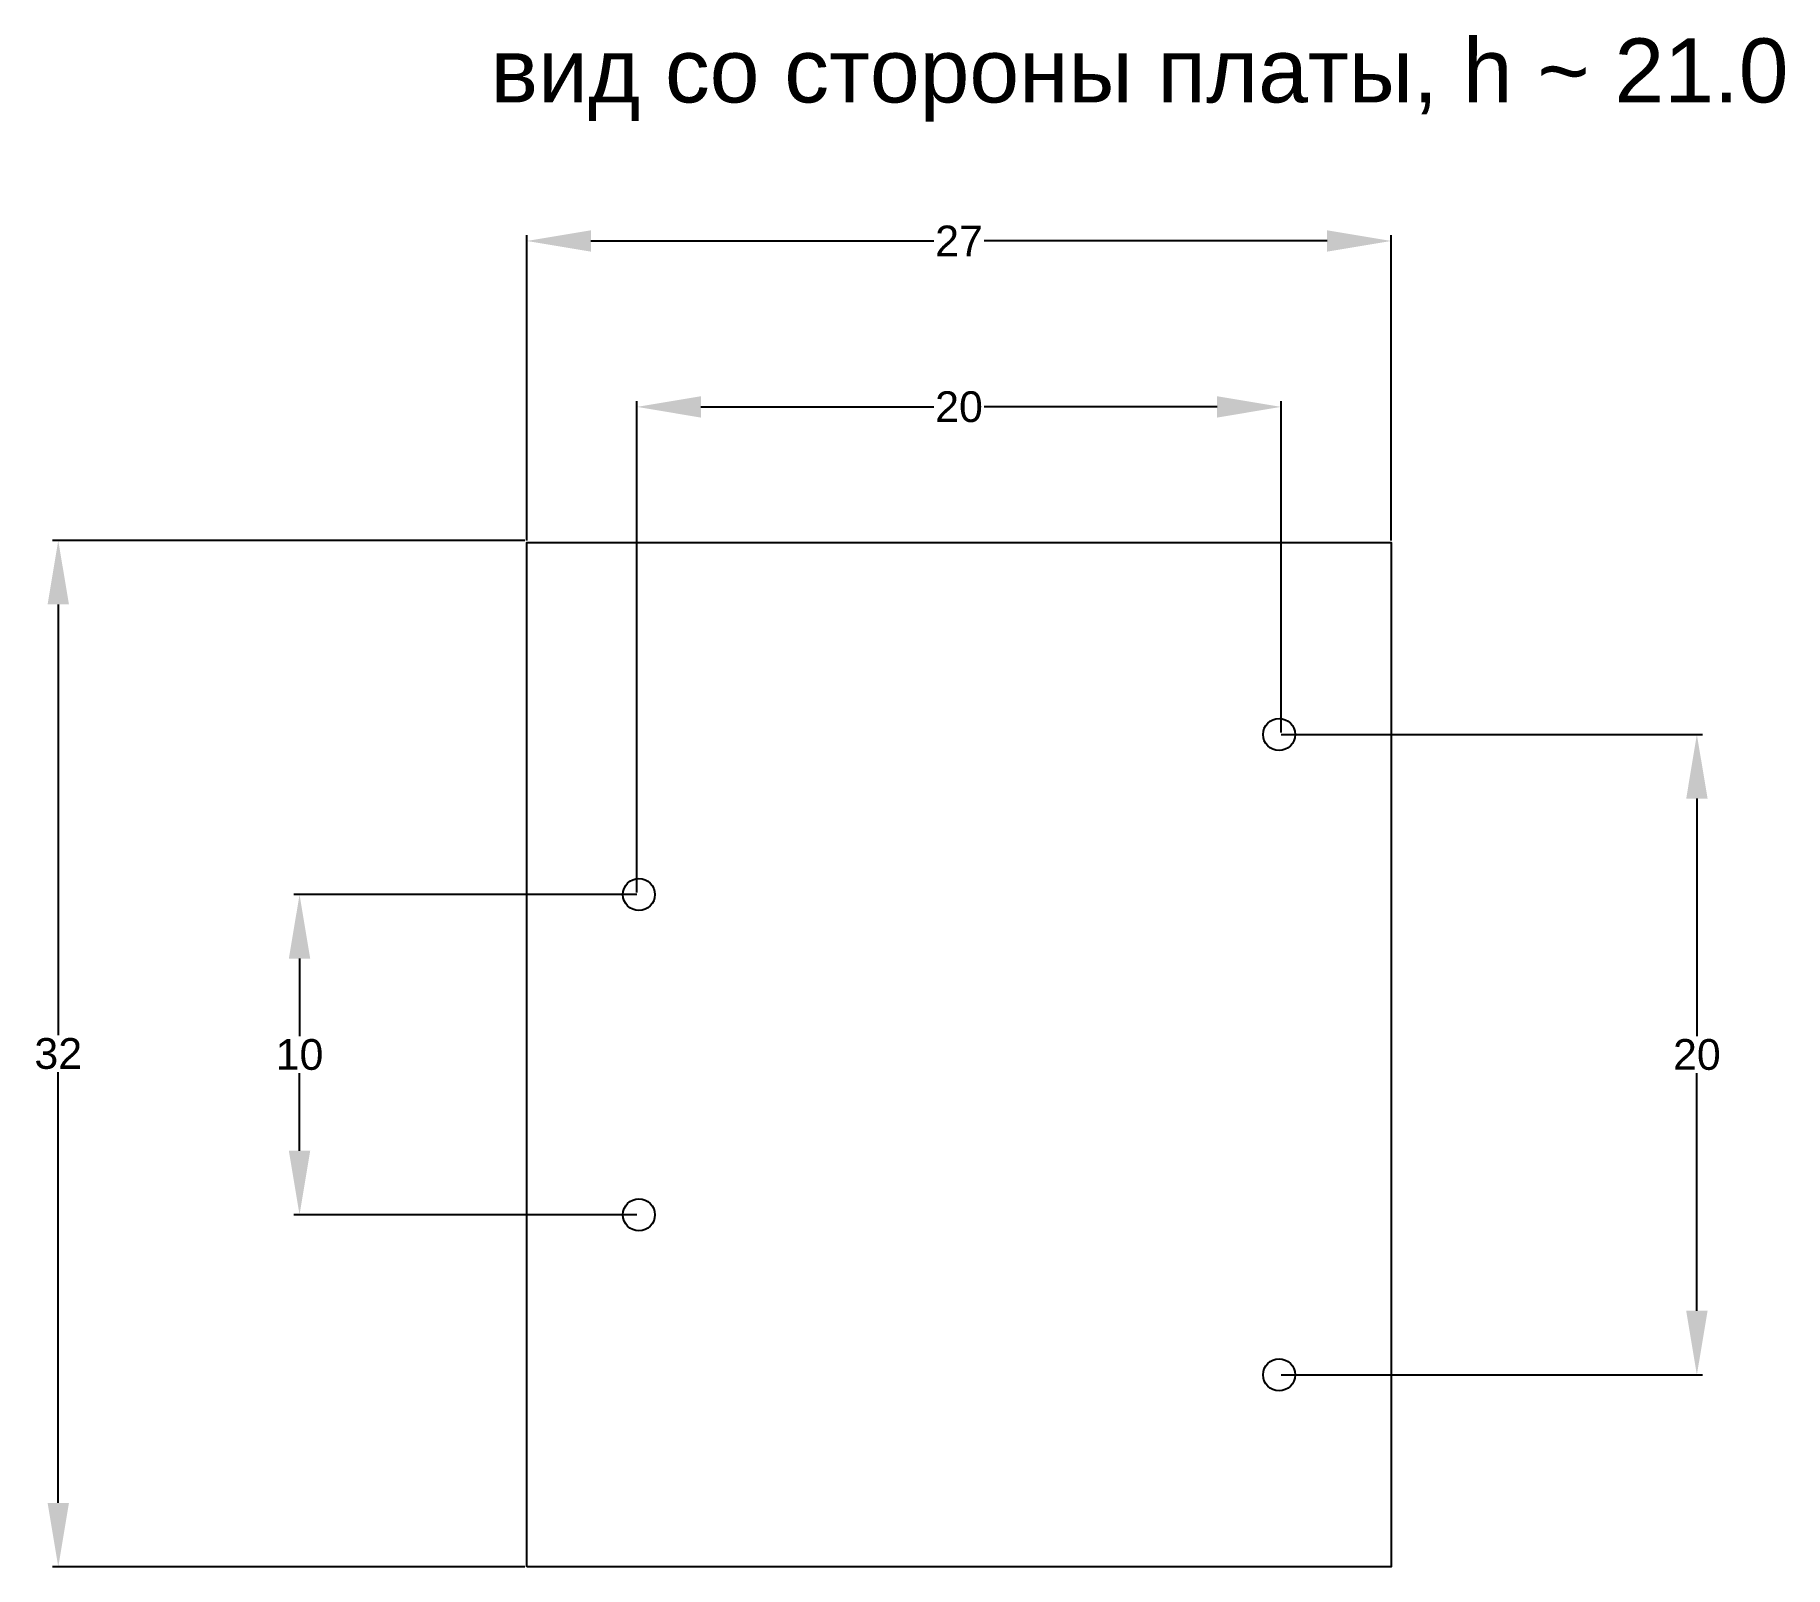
# Model space of a CAD drawing. Header units: inches. Extents: x -15.4 to 39.3, y 0 to 47.8.
import ezdxf

# ---------------------------------------------------------------- set-up
doc = ezdxf.new("R2010")
doc.units = ezdxf.units.IN
doc.header["$MEASUREMENT"] = 0
doc.styles.get("Standard").update_dxf_attribs({"font": 'arial.ttf'})
doc.dimstyles.get("Standard").update_dxf_attribs({"dimtxt": 0.96, "dimasz": 2, "dimexe": 0.18, "dimexo": 0.0625, "dimgap": 0.09, "dimtad": 0, "dimtih": 1, "dimtoh": 1, "dimdec": 0, "dimzin": 0, "dimdsep": 46, "dimtxsty": 'Standard', "dimcen": 0.09, "dimadec": 0, "dimazin": 0, "dimtfac": 1, "dimtdec": 4, "dimtofl": 0, "dimtmove": 0, "dimatfit": 3, "dimfxl": 1, "dimtolj": 1, "dimtzin": 0, "dimarcsym": 0})

# ---------------------------------------------------------------- blocks, each defined once
blk = doc.blocks.new('*D1')
at = {"color": 0, "lineweight": -2}
for p, q in [((0, 32.062), (0, 41.593)), ((27, 32.062), (27, 41.593)), ((2, 41.413), (12.713, 41.413)), ((25, 41.413), (14.287, 41.413))]:
    blk.add_line(p, q, dxfattribs=at)
at = {"color": 0}
for points in [[(2, 41.746), (2, 41.08), (0, 41.413)], [(25, 41.08), (25, 41.746), (27, 41.413)]]:
    blk.add_solid(points, dxfattribs=at)
at = {"layer": 'Defpoints', "color": 0}
for p in [(27, 41.413), (0, 32), (27, 32)]:
    blk.add_point(p, dxfattribs=at)
at = {"color": 0, "insert": (13.5, 41.413), "char_height": 0.96, "attachment_point": 5}
blk.add_mtext('\\A1;27', dxfattribs=at)
blk = doc.blocks.new('*D3')
at = {"color": 0, "lineweight": -2}
for p, q in [((-0.062, 32.062), (-14.823, 32.062)), ((-14.643, 30.062), (-14.643, 16.611)), ((-14.643, 2), (-14.643, 15.451)), ((-0.062, 0), (-14.823, 0))]:
    blk.add_line(p, q, dxfattribs=at)
at = {"color": 0}
for points in [[(-14.309, 30.062), (-14.976, 30.062), (-14.643, 32.062)], [(-14.976, 2), (-14.309, 2), (-14.643, 0)]]:
    blk.add_solid(points, dxfattribs=at)
at = {"layer": 'Defpoints', "color": 0}
for p in [(0, 32.062), (-14.643, 0), (0, 0)]:
    blk.add_point(p, dxfattribs=at)
at = {"color": 0, "insert": (-14.643, 16.031), "char_height": 0.96, "attachment_point": 5}
blk.add_mtext('\\A1;32', dxfattribs=at)
blk = doc.blocks.new('*D4')
at = {"color": 0, "lineweight": -2}
for p, q in [((3.438, 21), (-7.284, 21)), ((-7.104, 19), (-7.104, 16.58)), ((-7.104, 13), (-7.104, 15.42)), ((3.438, 11), (-7.284, 11))]:
    blk.add_line(p, q, dxfattribs=at)
at = {"color": 0}
for points in [[(-6.771, 19), (-7.438, 19), (-7.104, 21)], [(-7.438, 13), (-6.771, 13), (-7.104, 11)]]:
    blk.add_solid(points, dxfattribs=at)
at = {"layer": 'Defpoints', "color": 0}
for p in [(-7.104, 21), (3.5, 21), (3.5, 11)]:
    blk.add_point(p, dxfattribs=at)
at = {"color": 0, "insert": (-7.104, 16), "char_height": 0.96, "attachment_point": 5}
blk.add_mtext('\\A1;10', dxfattribs=at)
blk = doc.blocks.new('*D5')
at = {"color": 0, "lineweight": -2}
for p, q in [((23.562, 26), (36.734, 26)), ((36.554, 24), (36.554, 16.58)), ((36.554, 8), (36.554, 15.42)), ((23.562, 6), (36.734, 6))]:
    blk.add_line(p, q, dxfattribs=at)
at = {"color": 0}
for points in [[(36.888, 24), (36.221, 24), (36.554, 26)], [(36.221, 8), (36.888, 8), (36.554, 6)]]:
    blk.add_solid(points, dxfattribs=at)
at = {"layer": 'Defpoints', "color": 0}
for p in [(23.5, 26), (36.554, 26), (23.5, 6)]:
    blk.add_point(p, dxfattribs=at)
at = {"color": 0, "insert": (36.554, 16), "char_height": 0.96, "attachment_point": 5}
blk.add_mtext('\\A1;20', dxfattribs=at)
blk = doc.blocks.new('*D6')
at = {"color": 0, "lineweight": -2}
for p, q in [((3.438, 21.062), (3.438, 36.411)), ((5.438, 36.231), (12.715, 36.231)), ((21.562, 36.231), (14.285, 36.231)), ((23.562, 26.062), (23.562, 36.411))]:
    blk.add_line(p, q, dxfattribs=at)
at = {"color": 0}
for points in [[(5.438, 36.564), (5.438, 35.897), (3.438, 36.231)], [(21.562, 35.897), (21.562, 36.564), (23.562, 36.231)]]:
    blk.add_solid(points, dxfattribs=at)
at = {"layer": 'Defpoints', "color": 0}
for p in [(23.562, 36.231), (23.562, 26), (3.438, 21)]:
    blk.add_point(p, dxfattribs=at)
at = {"color": 0, "insert": (13.5, 36.231), "char_height": 0.96, "attachment_point": 5}
blk.add_mtext('\\A1;20', dxfattribs=at)

msp = doc.modelspace()

# ---------------------------------------------------------------- linework, layer by layer
msp.add_lwpolyline([(0, 0), (0, 32), (27, 32), (27, 0)], close=True)
for centre in [(23.5, 26), (3.5, 21), (3.5, 11), (23.5, 6)]:
    msp.add_circle(centre, 0.5)

# ---------------------------------------------------------------- texts
at = {"insert": (-1.137, 47.739), "char_height": 2, "width": 53.87404, "attachment_point": 1}
msp.add_mtext('{вид со стороны платы, h ~ 21.0}', dxfattribs=at)

# ---------------------------------------------------------------- dimensions: what is measured, and where the dimension line sits
for base, p1, p2, picture, middle in [((27, 41.413), (0, 32), (27, 32), '*D1', (13.5, 41.413)), ((23.562, 36.231), (3.438, 21), (23.562, 26), '*D6', (13.5, 36.231))]:
    dim = msp.add_linear_dim(base=base, p1=p1, p2=p2, dimstyle='Standard')
    dim.commit()
    dim.dimension.update_dxf_attribs({"geometry": picture, "text_midpoint": middle})
for base, p1, p2, picture, middle in [((-14.643, 0), (0, 32.062), (0, 0), '*D3', (-14.643, 16.031)), ((36.554, 26), (23.5, 6), (23.5, 26), '*D5', (36.554, 16)), ((-7.104, 21), (3.5, 11), (3.5, 21), '*D4', (-7.104, 16))]:
    dim = msp.add_linear_dim(base=base, p1=p1, p2=p2, angle=90, dimstyle='Standard')
    dim.commit()
    dim.dimension.update_dxf_attribs({"geometry": picture, "text_midpoint": middle})

doc.saveas('drawing.dxf')
